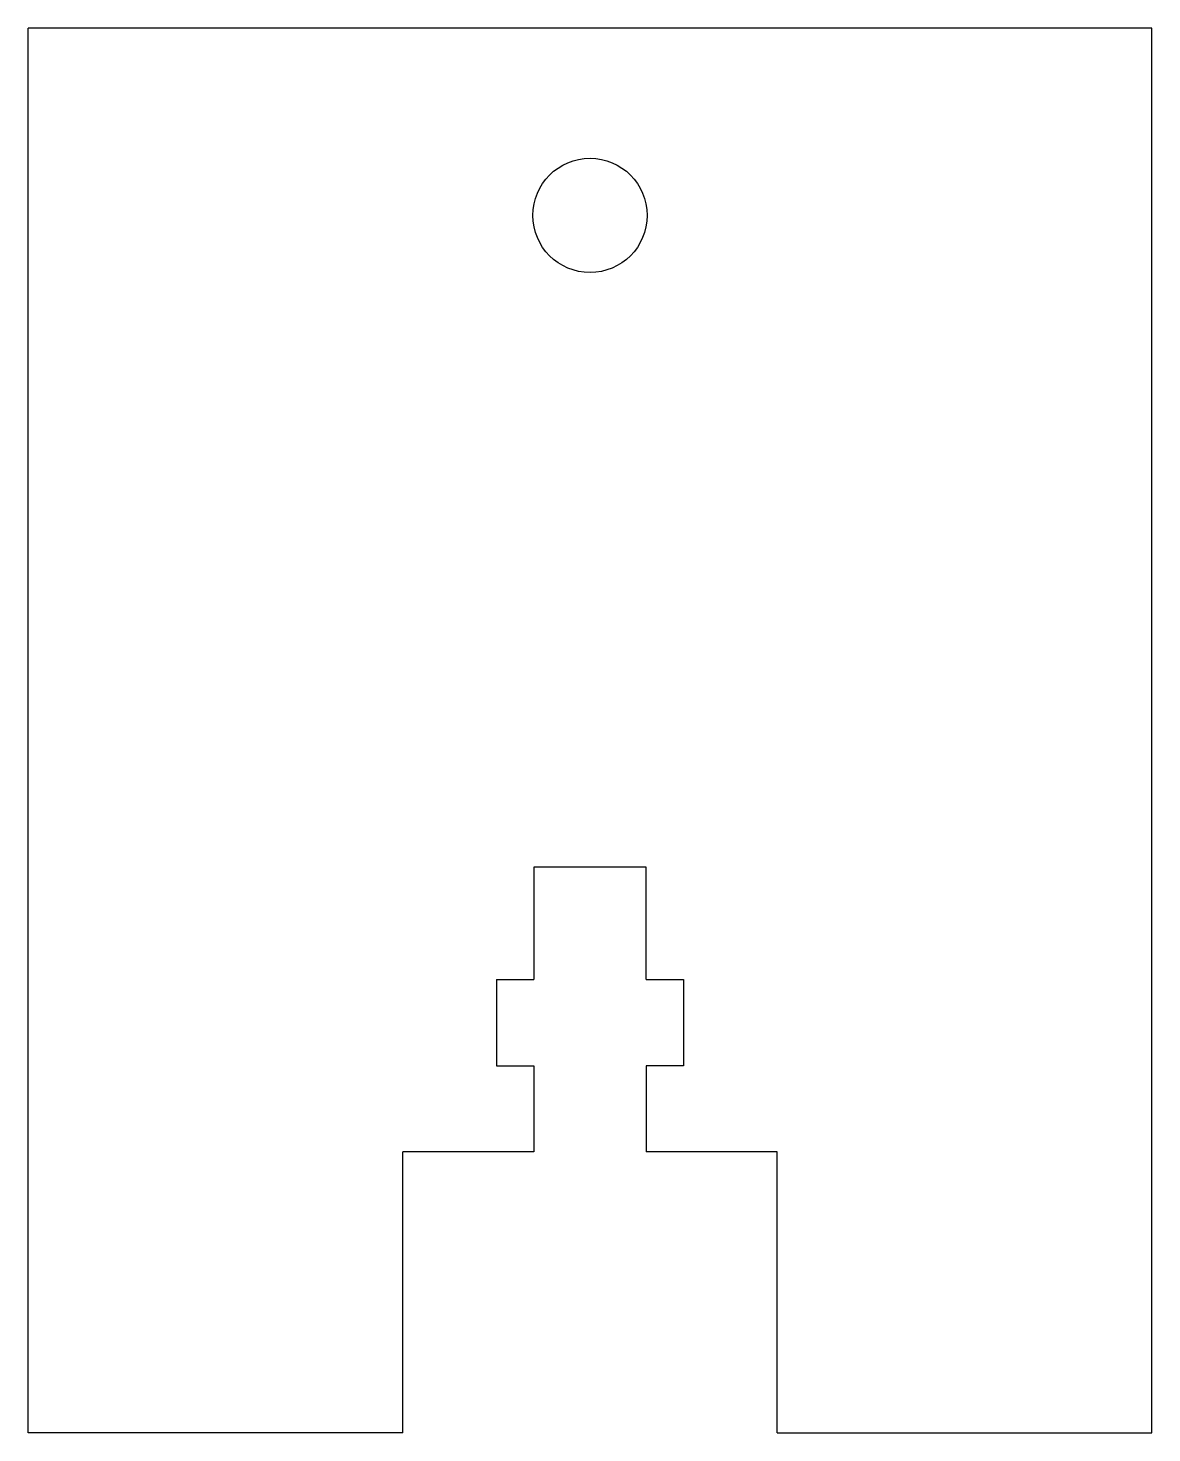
# Model space of a CAD drawing. Header units: millimetres. Extents: x -30 to 30, y -37 to 38.
import ezdxf

# ---------------------------------------------------------------- set-up
doc = ezdxf.new("R2010")
doc.units = ezdxf.units.MM

msp = doc.modelspace()

# ---------------------------------------------------------------- linework, layer by layer
at = {"color": 7, "linetype": 'Continuous'}
for p, q in [((-30, -37), (-30, 38)), ((30, 38), (-30, 38)), ((30, -37), (30, 38)), ((3, -6.8), (-3, -6.8)), ((-3, -6.8), (-3, -12.8)), ((3, -12.8), (3, -6.8)), ((-5, -12.8), (-3, -12.8)), ((-5, -12.8), (-5, -17.4)), ((3, -12.8), (5, -12.8)), ((5, -12.8), (5, -17.4)), ((-5, -17.4), (-3, -17.4)), ((-3, -17.4), (-3, -22)), ((3, -17.4), (3, -22)), ((5, -17.4), (3, -17.4)), ((-10, -37), (-10, -22)), ((-3, -22), (-10, -22)), ((10, -22), (3, -22)), ((10, -37), (10, -22)), ((-10, -37), (-30, -37)), ((10, -37), (30, -37))]:
    msp.add_line(p, q, dxfattribs=at)
msp.add_circle((0, 28), 3.05, dxfattribs=at)

doc.saveas('drawing.dxf')
